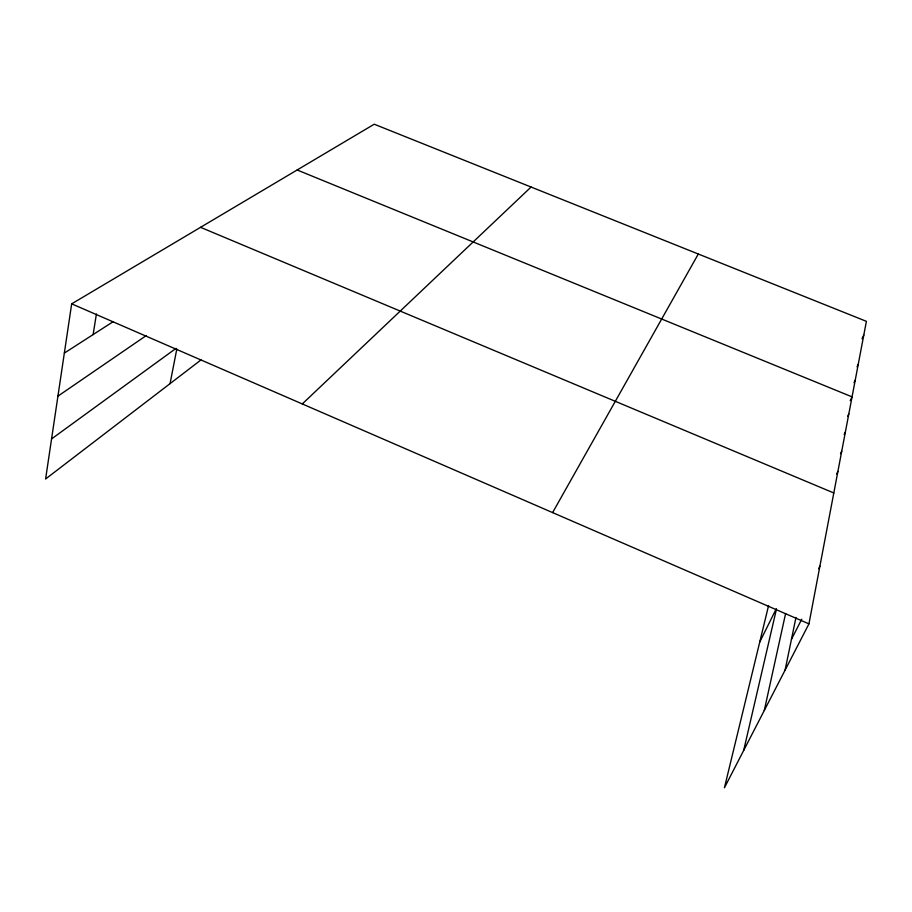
<?xml version="1.0" encoding="UTF-8"?>
<svg xmlns="http://www.w3.org/2000/svg" width="912" height="912" viewBox="0 0 912 912"><rect width="100%" height="100%" fill="white"/><g stroke="black" fill="none" stroke-linecap="round" stroke-linejoin="round"><path stroke-width="1.37" d="M768.588 605.557L724.424 787.786L808.944 623.865L866.4 321.343L374.228 124.214L71.672 303.844L45.6 478.994L200.993 359.932M93.127 334.579L96.41 314.002M170.054 383.633L176.825 348.977M785.084 670.138L795.971 617.435M764.279 710.482L785.608 613.502M743.668 750.451L776.465 609.068M862.022 338.717L863.812 334.955M857.041 366.818L858.238 364.31M853.997 382.709L855.228 380.156M850.223 400.642L852.059 396.868L297.152 169.985M847.59 416.476L848.81 413.991M844.136 434.602L845.367 432.071M840.511 453.697L841.742 451.201M836.669 473.932L837.889 471.458M759.753 642.002L776.146 609.022M818.611 568.735L819.888 566.204M791.445 639.346L801.739 619.202M552.604 512.601L698.307 254.026M302.282 403.948L531.069 187.04M51.562 438.923L175.982 348.395M57.935 396.139L146.296 335.548M64.342 353.092L113.088 321.731M200.56 227.327L833.807 492.97M71.672 303.844L808.944 623.865"/></g></svg>
